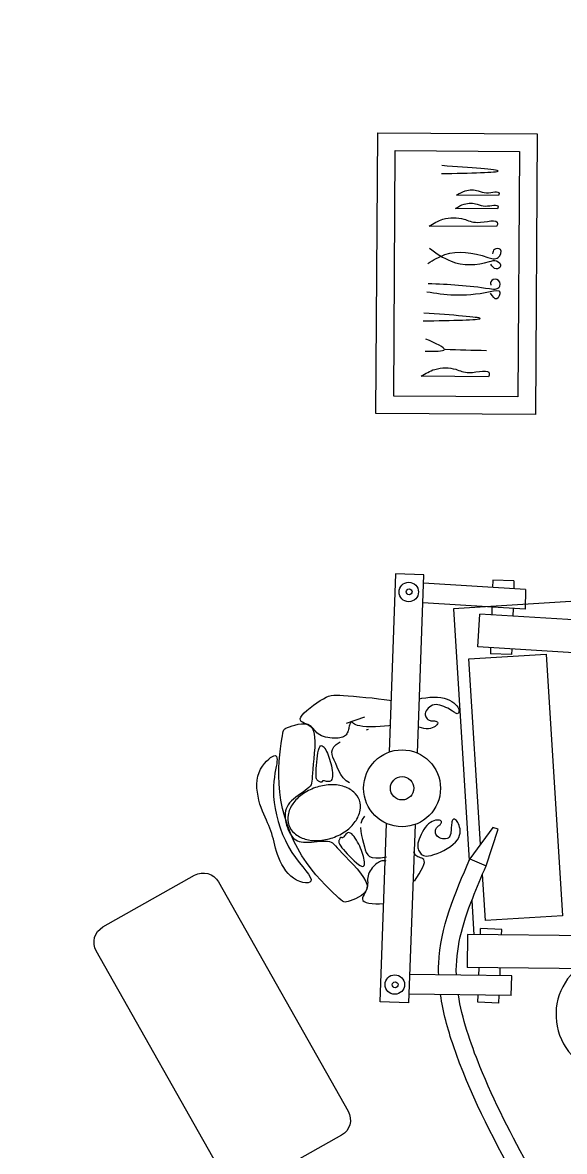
# Model space of a CAD drawing. Header units: inches. Extents: x 204954 to 440946, y -300749 to -143756.
# Drawn here: x 219812.6 to 219859.9, y -150739.3 to -150640.7 of the extents above; entities that cross this region are included whole.
import ezdxf

# ---------------------------------------------------------------- set-up
doc = ezdxf.new("R2010")
doc.units = ezdxf.units.IN
doc.header["$LTSCALE"] = 9
doc.header["$MEASUREMENT"] = 0
doc.linetypes.add('0', pattern=[0])
doc.layers.add('beam framing', color=91, linetype='Continuous')

msp = doc.modelspace()

# ---------------------------------------------------------------- linework, layer by layer
for p, q in [((219854.11503, -150655.7741), (219850.45769, -150655.74438)), ((219854.03036, -150656.93068), (219850.37302, -150656.90096)), ((219853.95068, -150658.49446), (219848.06853, -150658.44666)), ((219853.24072, -150671.60891), (219847.35856, -150671.56111)), ((219856.48342, -150690.17796), (219847.57713, -150689.63917)), ((219853.61777, -150689.37932), (219853.5977, -150690.00339)), ((219855.46425, -150689.43871), (219853.61777, -150689.37932)), ((219855.46425, -150689.43871), (219855.4425, -150690.11499)), ((219856.48342, -150690.17796), (219856.43201, -150691.89949)), ((219856.43201, -150691.89949), (219847.51586, -150691.3601)), ((219853.54234, -150691.72468), (219853.52091, -150692.39117)), ((219855.38714, -150691.83628), (219855.36571, -150692.50277)), ((219852.3139, -150695.1995), (219852.48757, -150692.32866)), ((219869.91332, -150693.38283), (219852.48757, -150692.32866)), ((219870.33238, -150696.28953), (219852.3139, -150695.1995)), ((219853.42842, -150695.26693), (219853.41093, -150695.81061)), ((219855.25741, -150695.87), (219853.41093, -150695.81061)), ((219855.27322, -150695.37853), (219855.25741, -150695.87)), ((219853.61293, -150710.95113), (219851.62109, -150713.70118)), ((219853.03485, -150714.31064), (219854.07803, -150711.11072)), ((219854.07803, -150711.11072), (219853.61293, -150710.95113)), ((219851.62109, -150713.70118), (219853.03485, -150714.31064)), ((219851.41935, -150720.32213), (219851.3884, -150723.19805)), ((219869.46973, -150720.51641), (219851.41935, -150720.32213)), ((219852.53584, -150720.33415), (219852.55707, -150719.79059)), ((219854.4031, -150719.86269), (219852.55707, -150719.79059)), ((219854.38391, -150720.35404), (219854.4031, -150719.86269)), ((219868.84499, -150723.38595), (219851.3884, -150723.19805)), ((219852.39754, -150723.87553), (219852.42356, -150723.2092)), ((219854.2456, -150723.89542), (219854.27163, -150723.22909)), ((219855.29232, -150723.90669), (219846.36038, -150723.81055)), ((219855.22115, -150725.62751), (219855.29232, -150723.90669)), ((219855.22115, -150725.62751), (219846.29911, -150725.53148)), ((219852.30596, -150726.22031), (219852.33033, -150725.59639)), ((219854.15199, -150726.2924), (219852.30596, -150726.22031)), ((219854.15199, -150726.2924), (219854.1784, -150725.61629))]:
    msp.add_line(p, q)
at = {"color": 1, "linetype": '0'}
for p, q in [((219838.55066, -150699.88351), (219838.82424, -150699.72218)), ((219838.82424, -150699.72218), (219839.06716, -150699.59762)), ((219839.06716, -150699.59762), (219839.28895, -150699.50788)), ((219839.28895, -150699.50788), (219839.50393, -150699.44881)), ((219839.50393, -150699.44881), (219839.7264, -150699.41625)), ((219839.7264, -150699.41625), (219839.97069, -150699.40603)), ((219839.97069, -150699.40603), (219840.25109, -150699.41399)), ((219840.25109, -150699.41399), (219840.58193, -150699.43597)), ((219840.58193, -150699.43597), (219840.97751, -150699.4678)), ((219840.97751, -150699.4678), (219841.44581, -150699.50601)), ((219841.44581, -150699.50601), (219841.96951, -150699.54985)), ((219841.96951, -150699.54985), (219842.52492, -150699.59927)), ((219842.52492, -150699.59927), (219843.08839, -150699.65419)), ((219843.08839, -150699.65419), (219843.63625, -150699.71456)), ((219843.63625, -150699.71456), (219844.14482, -150699.78032)), ((219847.2178, -150699.73065), (219847.4245, -150699.68534)), ((219847.4245, -150699.68534), (219847.77052, -150699.62783)), ((219847.77052, -150699.62783), (219848.11962, -150699.58921)), ((219848.11962, -150699.58921), (219848.46244, -150699.57276)), ((219848.46244, -150699.57276), (219848.78962, -150699.58173)), ((219848.78962, -150699.58173), (219849.09325, -150699.61819)), ((219849.09325, -150699.61819), (219849.37135, -150699.67937)), ((219849.37135, -150699.67937), (219849.6234, -150699.76128)), ((219849.6234, -150699.76128), (219849.8489, -150699.85995)), ((219837.15236, -150700.95453), (219837.38833, -150700.7356)), ((219837.38833, -150700.7356), (219837.66047, -150700.50988)), ((219837.66047, -150700.50988), (219837.95445, -150700.28652)), ((219837.95445, -150700.28652), (219838.25595, -150700.07468)), ((219838.25595, -150700.07468), (219838.55066, -150699.88351)), ((219844.14482, -150699.78032), (219844.59044, -150699.85141)), ((219844.59044, -150699.85141), (219844.72665, -150699.88037)), ((219847.87654, -150700.66453), (219847.80303, -150700.78351)), ((219847.96954, -150700.55124), (219847.87654, -150700.66453)), ((219848.08021, -150700.44842), (219847.96954, -150700.55124)), ((219848.20672, -150700.36087), (219848.08021, -150700.44842)), ((219848.34724, -150700.2934), (219848.20672, -150700.36087)), ((219848.49994, -150700.25079), (219848.34724, -150700.2934)), ((219848.66278, -150700.2364), (219848.49994, -150700.25079)), ((219848.83286, -150700.24777), (219848.66278, -150700.2364)), ((219849.00706, -150700.281), (219848.83286, -150700.24777)), ((219849.18227, -150700.33219), (219849.00706, -150700.281)), ((219849.35537, -150700.39741), (219849.18227, -150700.33219)), ((219849.52326, -150700.47278), (219849.35537, -150700.39741)), ((219849.68281, -150700.55439), (219849.52326, -150700.47278)), ((219849.83091, -150700.63833), (219849.68281, -150700.55439)), ((219849.96511, -150700.72088), (219849.83091, -150700.63833)), ((219849.8489, -150699.85995), (219850.04733, -150699.9714)), ((219850.08552, -150700.79908), (219849.96511, -150700.72088)), ((219850.04733, -150699.9714), (219850.21817, -150700.09163)), ((219850.21817, -150700.09163), (219850.36092, -150700.21668)), ((219850.36092, -150700.21668), (219850.47505, -150700.34256)), ((219850.47505, -150700.34256), (219850.56058, -150700.46553)), ((219850.56058, -150700.46553), (219850.61959, -150700.58277)), ((219850.61959, -150700.58277), (219850.65469, -150700.69172)), ((219850.65469, -150700.69172), (219850.66848, -150700.7898)), ((219836.80012, -150701.48152), (219836.84619, -150701.33537)), ((219836.82042, -150701.59951), (219836.80012, -150701.48152)), ((219836.89434, -150701.69547), (219836.82042, -150701.59951)), ((219836.84619, -150701.33537), (219836.96687, -150701.1575)), ((219837.00911, -150701.7755), (219836.89434, -150701.69547)), ((219836.96687, -150701.1575), (219837.15236, -150700.95453)), ((219840.84714, -150701.85725), (219842.44608, -150701.29931)), ((219847.72182, -150701.01929), (219847.71687, -150701.12724)), ((219847.71687, -150701.12724), (219847.73326, -150701.22607)), ((219847.75085, -150700.90336), (219847.72182, -150701.01929)), ((219847.73326, -150701.22607), (219847.76735, -150701.3154)), ((219847.80303, -150700.78351), (219847.75085, -150700.90336)), ((219847.76735, -150701.3154), (219847.8155, -150701.39484)), ((219847.8155, -150701.39484), (219847.87407, -150701.46398)), ((219847.87407, -150701.46398), (219847.93943, -150701.52243)), ((219847.93943, -150701.52243), (219848.00792, -150701.5698)), ((219848.00792, -150701.5698), (219848.07592, -150701.60571)), ((219848.07592, -150701.60571), (219848.1405, -150701.63018)), ((219848.1405, -150701.63018), (219848.20173, -150701.645)), ((219848.20173, -150701.645), (219848.26037, -150701.65242)), ((219848.26037, -150701.65242), (219848.31719, -150701.65463)), ((219848.31719, -150701.65463), (219848.37298, -150701.65389)), ((219848.37298, -150701.65389), (219848.42851, -150701.6524)), ((219848.42851, -150701.6524), (219848.48456, -150701.65239)), ((219848.48456, -150701.65239), (219848.5419, -150701.6561)), ((219848.5419, -150701.6561), (219848.60062, -150701.66542)), ((219848.60062, -150701.66542), (219848.65803, -150701.68102)), ((219848.65803, -150701.68102), (219848.71075, -150701.70326)), ((219848.71075, -150701.70326), (219848.75539, -150701.73247)), ((219848.75539, -150701.73247), (219848.78857, -150701.76901)), ((219850.19295, -150700.87018), (219850.08552, -150700.79908)), ((219850.28816, -150700.93138), (219850.19295, -150700.87018)), ((219850.37196, -150700.97994), (219850.28816, -150700.93138)), ((219850.44511, -150701.01306), (219850.37196, -150700.97994)), ((219850.50842, -150701.028), (219850.44511, -150701.01306)), ((219850.56266, -150701.02197), (219850.50842, -150701.028)), ((219850.60805, -150700.9931), (219850.56266, -150701.02197)), ((219850.64255, -150700.94306), (219850.60805, -150700.9931)), ((219850.66356, -150700.87444), (219850.64255, -150700.94306)), ((219850.66848, -150700.7898), (219850.66356, -150700.87444)), ((219835.2866, -150702.73598), (219835.33032, -150702.5693)), ((219835.33032, -150702.5693), (219835.38488, -150702.44876)), ((219835.38488, -150702.44876), (219835.45812, -150702.36163)), ((219835.45812, -150702.36163), (219835.55784, -150702.29522)), ((219835.55784, -150702.29522), (219835.69189, -150702.2368)), ((219835.69189, -150702.2368), (219835.86808, -150702.17365)), ((219835.86808, -150702.17365), (219836.09058, -150702.09767)), ((219836.09058, -150702.09767), (219836.34898, -150702.01915)), ((219836.34898, -150702.01915), (219836.62921, -150701.95298)), ((219836.62921, -150701.95298), (219836.91719, -150701.91406)), ((219836.91719, -150701.91406), (219837.19886, -150701.91727)), ((219837.152, -150701.84573), (219837.00911, -150701.7755)), ((219837.31023, -150701.91226), (219837.152, -150701.84573)), ((219837.19886, -150701.91727), (219837.46015, -150701.97752)), ((219837.47106, -150701.98122), (219837.31023, -150701.91226)), ((219837.46015, -150701.97752), (219837.68698, -150702.1097)), ((219837.62173, -150702.05872), (219837.47106, -150701.98122)), ((219837.75258, -150702.14923), (219837.62173, -150702.05872)), ((219837.68698, -150702.1097), (219837.86529, -150702.32869)), ((219837.86623, -150702.25073), (219837.75258, -150702.14923)), ((219837.86529, -150702.32869), (219837.985, -150702.64329)), ((219837.96843, -150702.35956), (219837.86623, -150702.25073)), ((219838.0649, -150702.47206), (219837.96843, -150702.35956)), ((219837.985, -150702.64329), (219838.05204, -150703.03784)), ((219838.16137, -150702.58455), (219838.0649, -150702.47206)), ((219838.26357, -150702.69338), (219838.16137, -150702.58455)), ((219838.37723, -150702.79488), (219838.26357, -150702.69338)), ((219840.91437, -150702.69692), (219840.86975, -150702.78279)), ((219840.95172, -150702.60526), (219840.91437, -150702.69692)), ((219840.98336, -150702.50977), (219840.95172, -150702.60526)), ((219841.01083, -150702.41241), (219840.98336, -150702.50977)), ((219841.03571, -150702.31512), (219841.01083, -150702.41241)), ((219841.05954, -150702.21986), (219841.03571, -150702.31512)), ((219841.08389, -150702.12858), (219841.05954, -150702.21986)), ((219841.11, -150702.0432), (219841.08389, -150702.12858)), ((219841.13792, -150701.96551), (219841.11, -150702.0432)), ((219841.16738, -150701.89727), (219841.13792, -150701.96551)), ((219841.19813, -150701.84023), (219841.16738, -150701.89727)), ((219841.22989, -150701.79614), (219841.19813, -150701.84023)), ((219841.26241, -150701.76677), (219841.22989, -150701.79614)), ((219841.29542, -150701.75386), (219841.26241, -150701.76677)), ((219841.32866, -150701.75918), (219841.29542, -150701.75386)), ((219841.36325, -150701.78344), (219841.32866, -150701.75918)), ((219841.40588, -150701.8232), (219841.36325, -150701.78344)), ((219841.46462, -150701.87398), (219841.40588, -150701.8232)), ((219841.54753, -150701.9313), (219841.46462, -150701.87398)), ((219841.66269, -150701.99068), (219841.54753, -150701.9313)), ((219841.81816, -150702.04764), (219841.66269, -150701.99068)), ((219842.02203, -150702.09769), (219841.81816, -150702.04764)), ((219842.28235, -150702.13637), (219842.02203, -150702.09769)), ((219842.60287, -150702.16015), (219842.28235, -150702.13637)), ((219842.57867, -150702.45008), (219842.78122, -150702.38083)), ((219842.96996, -150702.16933), (219842.60287, -150702.16015)), ((219843.36569, -150702.1652), (219842.96996, -150702.16933)), ((219843.77211, -150702.14902), (219843.36569, -150702.1652)), ((219844.17126, -150702.12206), (219843.77211, -150702.14902)), ((219844.54519, -150702.08559), (219844.17126, -150702.12206)), ((219844.64863, -150702.07161), (219844.54519, -150702.08559)), ((219847.16016, -150702.20106), (219847.13024, -150702.18993)), ((219847.38329, -150702.26783), (219847.16016, -150702.20106)), ((219847.60125, -150702.31477), (219847.38329, -150702.26783)), ((219847.80832, -150702.33806), (219847.60125, -150702.31477)), ((219847.99958, -150702.33525), (219847.80832, -150702.33806)), ((219848.17319, -150702.30947), (219847.99958, -150702.33525)), ((219848.3281, -150702.26526), (219848.17319, -150702.30947)), ((219848.46327, -150702.20714), (219848.3281, -150702.26526)), ((219848.57766, -150702.13963), (219848.46327, -150702.20714)), ((219848.6702, -150702.06727), (219848.57766, -150702.13963)), ((219848.73985, -150701.99456), (219848.6702, -150702.06727)), ((219848.78557, -150701.92606), (219848.73985, -150701.99456)), ((219848.80705, -150701.86545), (219848.78557, -150701.92606)), ((219848.78857, -150701.76901), (219848.80692, -150701.81322)), ((219848.80692, -150701.81322), (219848.80705, -150701.86545)), ((219835.08385, -150704.08914), (219835.14479, -150703.63634)), ((219835.14479, -150703.63634), (219835.2004, -150703.25861)), ((219835.2004, -150703.25861), (219835.2459, -150702.96152)), ((219835.2459, -150702.96152), (219835.2866, -150702.73598)), ((219838.05204, -150703.03784), (219838.07633, -150703.49058)), ((219838.07633, -150703.49058), (219838.06778, -150703.97973)), ((219838.50807, -150702.8854), (219838.37723, -150702.79488)), ((219838.66005, -150702.96202), (219838.50807, -150702.8854)), ((219838.82999, -150703.02488), (219838.66005, -150702.96202)), ((219839.01296, -150703.07488), (219838.82999, -150703.02488)), ((219839.20402, -150703.11291), (219839.01296, -150703.07488)), ((219839.39821, -150703.13986), (219839.20402, -150703.11291)), ((219839.5906, -150703.15662), (219839.39821, -150703.13986)), ((219839.77625, -150703.16408), (219839.5906, -150703.15662)), ((219839.73285, -150703.93233), (219839.95193, -150703.70848)), ((219839.95021, -150703.16315), (219839.77625, -150703.16408)), ((219840.10848, -150703.15451), (219839.95021, -150703.16315)), ((219839.95193, -150703.70848), (219840.2826, -150703.47314)), ((219840.25091, -150703.13809), (219840.10848, -150703.15451)), ((219840.37826, -150703.11362), (219840.25091, -150703.13809)), ((219840.49133, -150703.08082), (219840.37826, -150703.11362)), ((219840.59088, -150703.03943), (219840.49133, -150703.08082)), ((219840.67771, -150702.98916), (219840.59088, -150703.03943)), ((219840.75259, -150702.92976), (219840.67771, -150702.98916)), ((219840.8163, -150702.86093), (219840.75259, -150702.92976)), ((219840.86975, -150702.78279), (219840.8163, -150702.86093)), ((219834.50581, -150704.70032), (219834.60797, -150704.68606)), ((219834.60797, -150704.68606), (219834.6857, -150704.71222)), ((219834.97517, -150705.18315), (219835.02487, -150704.60781)), ((219835.02487, -150704.60781), (219835.08385, -150704.08914)), ((219838.03632, -150704.48353), (219837.99187, -150704.98022)), ((219838.06778, -150703.97973), (219838.03632, -150704.48353)), ((219838.31386, -150704.70189), (219838.35696, -150704.44349)), ((219838.35696, -150704.44349), (219838.40625, -150704.21788)), ((219838.40625, -150704.21788), (219838.4617, -150704.03754)), ((219838.4617, -150704.03754), (219838.52312, -150703.91196)), ((219838.52312, -150703.91196), (219838.58965, -150703.83869)), ((219838.58965, -150703.83869), (219838.66027, -150703.81225)), ((219838.66027, -150703.81225), (219838.73394, -150703.82717)), ((219838.73394, -150703.82717), (219838.80962, -150703.878)), ((219838.80962, -150703.878), (219838.88629, -150703.95927)), ((219838.88629, -150703.95927), (219838.96292, -150704.06551)), ((219838.96292, -150704.06551), (219839.03848, -150704.19126)), ((219839.03848, -150704.19126), (219839.11201, -150704.33173)), ((219839.11201, -150704.33173), (219839.18293, -150704.48475)), ((219839.18293, -150704.48475), (219839.2507, -150704.64886)), ((219839.2507, -150704.64886), (219839.31481, -150704.82256)), ((219839.56807, -150704.37033), (219839.61002, -150704.15088)), ((219839.59165, -150704.59686), (219839.56807, -150704.37033)), ((219839.6654, -150704.83668), (219839.59165, -150704.59686)), ((219839.61002, -150704.15088), (219839.73285, -150703.93233)), ((219833.35277, -150705.88436), (219833.51268, -150705.6169)), ((219833.51268, -150705.6169), (219833.68839, -150705.37711)), ((219833.68839, -150705.37711), (219833.87133, -150705.16809)), ((219833.87133, -150705.16809), (219834.05294, -150704.99289)), ((219834.05294, -150704.99289), (219834.22466, -150704.8546)), ((219834.22466, -150704.8546), (219834.37792, -150704.7563)), ((219834.37792, -150704.7563), (219834.50581, -150704.70032)), ((219834.71195, -150705.6437), (219834.6605, -150705.91749)), ((219834.6857, -150704.71222), (219834.74029, -150704.77745)), ((219834.75293, -150705.40267), (219834.71195, -150705.6437)), ((219834.74029, -150704.77745), (219834.77301, -150704.88044)), ((219834.77805, -150705.19438), (219834.75293, -150705.40267)), ((219834.77301, -150704.88044), (219834.78517, -150705.01986)), ((219834.78517, -150705.01986), (219834.77805, -150705.19438)), ((219834.94202, -150705.80596), (219834.97517, -150705.18315)), ((219837.94435, -150705.44803), (219837.90367, -150705.86519)), ((219837.99187, -150704.98022), (219837.94435, -150705.44803)), ((219838.20375, -150705.8136), (219838.22189, -150705.54893)), ((219838.22189, -150705.54893), (219838.2463, -150705.2671)), ((219838.2463, -150705.2671), (219838.27697, -150704.98059)), ((219838.27697, -150704.98059), (219838.31386, -150704.70189)), ((219839.31481, -150704.82256), (219839.37475, -150705.00438)), ((219839.37475, -150705.00438), (219839.43, -150705.19282)), ((219839.43, -150705.19282), (219839.48004, -150705.38641)), ((219839.48004, -150705.38641), (219839.52434, -150705.58367)), ((219839.52434, -150705.58367), (219839.56223, -150705.78261)), ((219839.77397, -150705.09595), (219839.6654, -150704.83668)), ((219839.902, -150705.38089), (219839.77397, -150705.09595)), ((219840.03823, -150705.69347), (219839.902, -150705.38089)), ((219833.05119, -150706.82177), (219833.11454, -150706.49004)), ((219833.11454, -150706.49004), (219833.2172, -150706.17644)), ((219833.2172, -150706.17644), (219833.35277, -150705.88436)), ((219834.55118, -150706.56466), (219834.5058, -150706.93867)), ((219834.60483, -150706.22437), (219834.55118, -150706.56466)), ((219834.6605, -150705.91749), (219834.60483, -150706.22437)), ((219834.93275, -150706.46704), (219834.94202, -150705.80596)), ((219834.95463, -150707.15718), (219834.93275, -150706.46704)), ((219837.85993, -150706.5028), (219837.84561, -150706.73784)), ((219837.87693, -150706.21523), (219837.85993, -150706.5028)), ((219837.90367, -150705.86519), (219837.87693, -150706.21523)), ((219838.18636, -150706.2444), (219838.1919, -150706.04861)), ((219838.18713, -150706.40305), (219838.18636, -150706.2444)), ((219838.19419, -150706.52954), (219838.18713, -150706.40305)), ((219838.1919, -150706.04861), (219838.20375, -150705.8136)), ((219838.20754, -150706.62888), (219838.19419, -150706.52954)), ((219838.22718, -150706.70606), (219838.20754, -150706.62888)), ((219839.56223, -150705.78261), (219839.59232, -150705.97927)), ((219839.60364, -150706.65424), (219839.57145, -150706.7728)), ((219839.59232, -150705.97927), (219839.61306, -150706.16922)), ((219839.62028, -150706.51115), (219839.60364, -150706.65424)), ((219839.61306, -150706.16922), (219839.6229, -150706.348)), ((219839.6229, -150706.348), (219839.62028, -150706.51115)), ((219840.18769, -150706.01891), (219840.03823, -150705.69347)), ((219840.35954, -150706.3382), (219840.18769, -150706.01891)), ((219840.5629, -150706.63235), (219840.35954, -150706.3382)), ((219840.80691, -150706.88236), (219840.5629, -150706.63235)), ((219833.02491, -150707.16684), (219833.05119, -150706.82177)), ((219833.03127, -150707.52013), (219833.02491, -150707.16684)), ((219833.06586, -150707.87653), (219833.03127, -150707.52013)), ((219834.47493, -150707.34673), (219834.4648, -150707.78914)), ((219834.5058, -150706.93867), (219834.47493, -150707.34673)), ((219835.01497, -150707.86718), (219834.95463, -150707.15718)), ((219837.42461, -150707.60027), (219837.25025, -150707.73391)), ((219837.56801, -150707.47327), (219837.42461, -150707.60027)), ((219837.67446, -150707.35168), (219837.56801, -150707.47327)), ((219837.74841, -150707.22728), (219837.67446, -150707.35168)), ((219837.79689, -150707.09014), (219837.74841, -150707.22728)), ((219837.82695, -150706.93031), (219837.79689, -150707.09014)), ((219837.84561, -150706.73784), (219837.82695, -150706.93031)), ((219838.25308, -150706.76608), (219838.22718, -150706.70606)), ((219838.28525, -150706.81393), (219838.25308, -150706.76608)), ((219838.32367, -150706.8546), (219838.28525, -150706.81393)), ((219838.368, -150706.89211), (219838.32367, -150706.8546)), ((219838.41649, -150706.92649), (219838.368, -150706.89211)), ((219838.46706, -150706.95682), (219838.41649, -150706.92649)), ((219838.51765, -150706.98216), (219838.46706, -150706.95682)), ((219838.56617, -150707.00156), (219838.51765, -150706.98216)), ((219838.61053, -150707.01409), (219838.56617, -150707.00156)), ((219838.64867, -150707.01881), (219838.61053, -150707.01409)), ((219838.6785, -150707.01478), (219838.64867, -150707.01881)), ((219838.6989, -150707.0017), (219838.6785, -150707.01478)), ((219838.71254, -150706.98182), (219838.6989, -150707.0017)), ((219838.72307, -150706.95804), (219838.71254, -150706.98182)), ((219838.73413, -150706.93324), (219838.72307, -150706.95804)), ((219838.74934, -150706.91032), (219838.73413, -150706.93324)), ((219838.77234, -150706.89217), (219838.74934, -150706.91032)), ((219838.80678, -150706.88168), (219838.77234, -150706.89217)), ((219838.85628, -150706.88174), (219838.80678, -150706.88168)), ((219838.92311, -150706.89379), (219838.85628, -150706.88174)), ((219839.00396, -150706.91341), (219838.92311, -150706.89379)), ((219839.09417, -150706.93477), (219839.00396, -150706.91341)), ((219839.18907, -150706.95199), (219839.09417, -150706.93477)), ((219839.28399, -150706.95922), (219839.18907, -150706.95199)), ((219839.37426, -150706.9506), (219839.28399, -150706.95922)), ((219839.4552, -150706.92028), (219839.37426, -150706.9506)), ((219839.52214, -150706.86239), (219839.4552, -150706.92028)), ((219839.57145, -150706.7728), (219839.52214, -150706.86239)), ((219841.1007, -150707.06924), (219840.80691, -150706.88236)), ((219833.12428, -150708.23093), (219833.06586, -150707.87653)), ((219833.20211, -150708.5782), (219833.12428, -150708.23093)), ((219833.29493, -150708.91324), (219833.20211, -150708.5782)), ((219834.4648, -150707.78914), (219834.48167, -150708.26623)), ((219834.48167, -150708.26623), (219834.53068, -150708.7769)), ((219835.11951, -150708.58838), (219835.01497, -150707.86718)), ((219835.26773, -150709.3143), (219835.11951, -150708.58838)), ((219836.21446, -150708.4843), (219836.03459, -150708.64732)), ((219836.41488, -150708.32493), (219836.21446, -150708.4843)), ((219836.62724, -150708.1697), (219836.41488, -150708.32493)), ((219836.84299, -150708.01913), (219836.62724, -150708.1697)), ((219837.05352, -150707.87369), (219836.84299, -150708.01913)), ((219837.25025, -150707.73391), (219837.05352, -150707.87369)), ((219833.39834, -150709.23092), (219833.29493, -150708.91324)), ((219833.50826, -150709.52754), (219833.39834, -150709.23092)), ((219833.62204, -150709.80509), (219833.50826, -150709.52754)), ((219834.53068, -150708.7769), (219834.61268, -150709.31432)), ((219834.61268, -150709.31432), (219834.72741, -150709.87028)), ((219835.45757, -150710.03902), (219835.26773, -150709.3143)), ((219835.53242, -150709.52143), (219835.50218, -150709.71169)), ((219835.58397, -150709.33704), (219835.53242, -150709.52143)), ((219835.65841, -150709.15798), (219835.58397, -150709.33704)), ((219835.75728, -150708.9837), (219835.65841, -150709.15798)), ((219835.88216, -150708.81366), (219835.75728, -150708.9837)), ((219836.03459, -150708.64732), (219835.88216, -150708.81366)), ((219833.73735, -150710.06695), (219833.62204, -150709.80509)), ((219833.85188, -150710.31651), (219833.73735, -150710.06695)), ((219833.9633, -150710.55718), (219833.85188, -150710.31651)), ((219834.06929, -150710.79234), (219833.9633, -150710.55718)), ((219834.72741, -150709.87028), (219834.87464, -150710.43653)), ((219834.87464, -150710.43653), (219835.05412, -150711.00483)), ((219835.68696, -150710.75659), (219835.45757, -150710.03902)), ((219835.50218, -150709.71169), (219835.4917, -150709.90838)), ((219835.4917, -150709.90838), (219835.49941, -150710.11202)), ((219835.49941, -150710.11202), (219835.5238, -150710.32247)), ((219835.5238, -150710.32247), (219835.56353, -150710.53671)), ((219835.56353, -150710.53671), (219835.6173, -150710.75105)), ((219842.21944, -150710.27533), (219842.10569, -150710.60442)), ((219842.43041, -150709.97389), (219842.21944, -150710.27533)), ((219848.16743, -150710.52653), (219848.01594, -150710.64331)), ((219848.31938, -150710.4387), (219848.16743, -150710.52653)), ((219848.46817, -150710.37694), (219848.31938, -150710.4387)), ((219848.61016, -150710.33834), (219848.46817, -150710.37694)), ((219848.74171, -150710.32004), (219848.61016, -150710.33834)), ((219848.85918, -150710.31912), (219848.74171, -150710.32004)), ((219848.95894, -150710.3327), (219848.85918, -150710.31912)), ((219849.03736, -150710.3579), (219848.95894, -150710.3327)), ((219849.09188, -150710.39198), (219849.03736, -150710.3579)), ((219849.08995, -150710.62908), (219849.11739, -150710.57888)), ((219849.12427, -150710.43295), (219849.09188, -150710.39198)), ((219849.11739, -150710.57888), (219849.13416, -150710.52823)), ((219849.13741, -150710.47898), (219849.12427, -150710.43295)), ((219849.13416, -150710.52823), (219849.13741, -150710.47898)), ((219850.02917, -150710.5766), (219850.01298, -150710.69083)), ((219850.04976, -150710.47498), (219850.02917, -150710.5766)), ((219850.07553, -150710.3882), (219850.04976, -150710.47498)), ((219850.10725, -150710.31848), (219850.07553, -150710.3882)), ((219850.1457, -150710.26804), (219850.10725, -150710.31848)), ((219850.19166, -150710.2391), (219850.1457, -150710.26804)), ((219850.24542, -150710.23338), (219850.19166, -150710.2391)), ((219850.30538, -150710.25045), (219850.24542, -150710.23338)), ((219850.36947, -150710.28938), (219850.30538, -150710.25045)), ((219850.4356, -150710.34922), (219850.36947, -150710.28938)), ((219850.5017, -150710.42905), (219850.4356, -150710.34922)), ((219850.56568, -150710.52792), (219850.5017, -150710.42905)), ((219850.62547, -150710.64489), (219850.56568, -150710.52792)), ((219834.16754, -150711.02538), (219834.06929, -150710.79234)), ((219834.25573, -150711.2597), (219834.16754, -150711.02538)), ((219834.33253, -150711.49819), (219834.25573, -150711.2597)), ((219834.40057, -150711.7417), (219834.33253, -150711.49819)), ((219835.05412, -150711.00483), (219835.2656, -150711.56697)), ((219835.2656, -150711.56697), (219835.50883, -150712.11469)), ((219835.6173, -150710.75105), (219835.68382, -150710.96177)), ((219835.68382, -150710.96177), (219835.7618, -150711.16516)), ((219835.95382, -150711.46108), (219835.68696, -150710.75659)), ((219835.7618, -150711.16516), (219835.84994, -150711.35752)), ((219835.84994, -150711.35752), (219835.94695, -150711.53514)), ((219835.94695, -150711.53514), (219836.05153, -150711.6943)), ((219836.25608, -150712.14656), (219835.95382, -150711.46108)), ((219840.79575, -150711.55642), (219840.73216, -150711.62894)), ((219840.86556, -150711.4917), (219840.79575, -150711.55642)), ((219840.94159, -150711.44229), (219840.86556, -150711.4917)), ((219841.02383, -150711.41568), (219840.94159, -150711.44229)), ((219841.11225, -150711.41935), (219841.02383, -150711.41568)), ((219841.20659, -150711.45882), (219841.11225, -150711.41935)), ((219841.30556, -150711.53161), (219841.20659, -150711.45882)), ((219841.4076, -150711.63329), (219841.30556, -150711.53161)), ((219842.07019, -150710.95197), (219842.09398, -150711.30878)), ((219842.09398, -150711.30878), (219842.15808, -150711.66566)), ((219847.36066, -150711.56599), (219847.26494, -150711.77398)), ((219847.47096, -150711.35709), (219847.36066, -150711.56599)), ((219847.59372, -150711.15381), (219847.47096, -150711.35709)), ((219847.72687, -150710.96272), (219847.59372, -150711.15381)), ((219847.8683, -150710.79037), (219847.72687, -150710.96272)), ((219848.01594, -150710.64331), (219847.8683, -150710.79037)), ((219848.60837, -150711.37731), (219848.61121, -150711.28674)), ((219848.62008, -150711.46945), (219848.60837, -150711.37731)), ((219848.61121, -150711.28674), (219848.62601, -150711.20031)), ((219848.64897, -150711.5606), (219848.62008, -150711.46945)), ((219848.62601, -150711.20031), (219848.65016, -150711.12061)), ((219848.69763, -150711.64818), (219848.64897, -150711.5606)), ((219848.65016, -150711.12061), (219848.68106, -150711.0502)), ((219848.68106, -150711.0502), (219848.7164, -150710.99086)), ((219848.7164, -150710.99086), (219848.75511, -150710.94116)), ((219848.75511, -150710.94116), (219848.79641, -150710.89888)), ((219848.79641, -150710.89888), (219848.83952, -150710.86179)), ((219848.83952, -150710.86179), (219848.88366, -150710.82767)), ((219848.88366, -150710.82767), (219848.92806, -150710.79428)), ((219848.92806, -150710.79428), (219848.97195, -150710.75942)), ((219848.97195, -150710.75942), (219849.01454, -150710.72085)), ((219849.01454, -150710.72085), (219849.05471, -150710.67701)), ((219849.05471, -150710.67701), (219849.08995, -150710.62908)), ((219849.9398, -150711.49844), (219849.9089, -150711.62155)), ((219849.96032, -150711.36565), (219849.9398, -150711.49844)), ((219849.97356, -150711.22708), (219849.96032, -150711.36565)), ((219849.98264, -150711.08663), (219849.97356, -150711.22708)), ((219849.99069, -150710.94821), (219849.98264, -150711.08663)), ((219850.00041, -150710.81544), (219849.99069, -150710.94821)), ((219850.01298, -150710.69083), (219850.00041, -150710.81544)), ((219850.67899, -150710.77903), (219850.62547, -150710.64489)), ((219850.72364, -150710.92915), (219850.67899, -150710.77903)), ((219850.71478, -150711.64499), (219850.75551, -150711.45343)), ((219850.75474, -150711.09316), (219850.72364, -150710.92915)), ((219850.7671, -150711.2687), (219850.75474, -150711.09316)), ((219850.75551, -150711.45343), (219850.7671, -150711.2687)), ((219834.46348, -150711.9906), (219834.40057, -150711.7417)), ((219834.52489, -150712.24523), (219834.46348, -150711.9906)), ((219834.58842, -150712.50595), (219834.52489, -150712.24523)), ((219834.65771, -150712.77311), (219834.58842, -150712.50595)), ((219835.50883, -150712.11469), (219835.78357, -150712.63977)), ((219836.05153, -150711.6943), (219836.16296, -150711.83208)), ((219836.16296, -150711.83208), (219836.28274, -150711.94864)), ((219836.59168, -150712.8071), (219836.25608, -150712.14656)), ((219836.28274, -150711.94864), (219836.41297, -150712.04492)), ((219836.41297, -150712.04492), (219836.55571, -150712.12185)), ((219836.55571, -150712.12185), (219836.71305, -150712.18038)), ((219836.71305, -150712.18038), (219836.88706, -150712.22144)), ((219836.88706, -150712.22144), (219837.07983, -150712.24597)), ((219837.07983, -150712.24597), (219837.29343, -150712.25491)), ((219837.29343, -150712.25491), (219837.52839, -150712.24975)), ((219837.52839, -150712.24975), (219837.77896, -150712.23414)), ((219837.77896, -150712.23414), (219838.03787, -150712.2123)), ((219838.03787, -150712.2123), (219838.29783, -150712.18843)), ((219838.29783, -150712.18843), (219838.55154, -150712.16674)), ((219838.55154, -150712.16674), (219838.79171, -150712.15143)), ((219838.79171, -150712.15143), (219839.01106, -150712.14672)), ((219839.01106, -150712.14672), (219839.20229, -150712.15682)), ((219839.20229, -150712.15682), (219839.36128, -150712.18578)), ((219839.36128, -150712.18578), (219839.49657, -150712.23717)), ((219839.49657, -150712.23717), (219839.61985, -150712.31438)), ((219839.61985, -150712.31438), (219839.74282, -150712.42081)), ((219839.74282, -150712.42081), (219839.87718, -150712.55988)), ((219839.87718, -150712.55988), (219840.03462, -150712.73499)), ((219840.1788, -150712.17106), (219840.17403, -150712.2268)), ((219840.17403, -150712.2268), (219840.17861, -150712.28428)), ((219840.17861, -150712.28428), (219840.19567, -150712.34738)), ((219840.19017, -150712.11412), (219840.1788, -150712.17106)), ((219840.20674, -150712.05703), (219840.19017, -150712.11412)), ((219840.19567, -150712.34738), (219840.22831, -150712.42002)), ((219840.22747, -150712.00182), (219840.20674, -150712.05703)), ((219840.25132, -150711.95051), (219840.22747, -150712.00182)), ((219840.22831, -150712.42002), (219840.27966, -150712.5061)), ((219840.27723, -150711.90514), (219840.25132, -150711.95051)), ((219840.30417, -150711.86773), (219840.27723, -150711.90514)), ((219840.27966, -150712.5061), (219840.35283, -150712.60953)), ((219840.33109, -150711.84031), (219840.30417, -150711.86773)), ((219840.35695, -150711.8249), (219840.33109, -150711.84031)), ((219840.38106, -150711.82245), (219840.35695, -150711.8249)), ((219840.40411, -150711.82953), (219840.38106, -150711.82245)), ((219840.42715, -150711.84159), (219840.40411, -150711.82953)), ((219840.45123, -150711.85413), (219840.42715, -150711.84159)), ((219840.4774, -150711.86261), (219840.45123, -150711.85413)), ((219840.5067, -150711.86251), (219840.4774, -150711.86261)), ((219840.54019, -150711.8493), (219840.5067, -150711.86251)), ((219840.57891, -150711.81845), (219840.54019, -150711.8493)), ((219840.62373, -150711.76745), (219840.57891, -150711.81845)), ((219840.67482, -150711.70178), (219840.62373, -150711.76745)), ((219840.73216, -150711.62894), (219840.67482, -150711.70178)), ((219841.51116, -150711.75939), (219841.4076, -150711.63329)), ((219841.61468, -150711.90548), (219841.51116, -150711.75939)), ((219841.71662, -150712.06709), (219841.61468, -150711.90548)), ((219841.81541, -150712.23979), (219841.71662, -150712.06709)), ((219841.90951, -150712.41911), (219841.81541, -150712.23979)), ((219841.99754, -150712.60111), (219841.90951, -150712.41911)), ((219842.15808, -150711.66566), (219842.24352, -150712.01344)), ((219842.24352, -150712.01344), (219842.33134, -150712.34291)), ((219842.33134, -150712.34291), (219842.40837, -150712.64565)), ((219847.06433, -150712.47741), (219847.06041, -150712.61051)), ((219847.08544, -150712.32833), (219847.06433, -150712.47741)), ((219847.12556, -150712.16096), (219847.08544, -150712.32833)), ((219847.18588, -150711.97448), (219847.12556, -150712.16096)), ((219847.26494, -150711.77398), (219847.18588, -150711.97448)), ((219848.76866, -150711.72961), (219848.69763, -150711.64818)), ((219848.86325, -150711.80241), (219848.76866, -150711.72961)), ((219848.97685, -150711.86441), (219848.86325, -150711.80241)), ((219849.10347, -150711.91355), (219848.97685, -150711.86441)), ((219849.23714, -150711.94775), (219849.10347, -150711.91355)), ((219849.37188, -150711.96494), (219849.23714, -150711.94775)), ((219849.50171, -150711.96304), (219849.37188, -150711.96494)), ((219849.62065, -150711.93998), (219849.50171, -150711.96304)), ((219849.72273, -150711.89368), (219849.62065, -150711.93998)), ((219849.80347, -150711.82307), (219849.72273, -150711.89368)), ((219849.86449, -150711.73106), (219849.80347, -150711.82307)), ((219849.9089, -150711.62155), (219849.86449, -150711.73106)), ((219849.91359, -150712.62136), (219850.15918, -150712.4325)), ((219850.15918, -150712.4325), (219850.36576, -150712.23728)), ((219850.36576, -150712.23728), (219850.5251, -150712.03927)), ((219850.5251, -150712.03927), (219850.63971, -150711.84106)), ((219850.63971, -150711.84106), (219850.71478, -150711.64499)), ((219834.73637, -150713.04707), (219834.65771, -150712.77311)), ((219834.82804, -150713.32818), (219834.73637, -150713.04707)), ((219834.93587, -150713.61587), (219834.82804, -150713.32818)), ((219835.78357, -150712.63977), (219836.08698, -150713.13488)), ((219836.08698, -150713.13488), (219836.40578, -150713.59633)), ((219836.95854, -150713.43676), (219836.59168, -150712.8071)), ((219837.35303, -150714.03016), (219836.95854, -150713.43676)), ((219840.03462, -150712.73499), (219840.22685, -150712.94954)), ((219840.22685, -150712.94954), (219840.46556, -150713.20695)), ((219840.35283, -150712.60953), (219840.45092, -150712.73422)), ((219840.45092, -150712.73422), (219840.57707, -150712.88406)), ((219840.46556, -150713.20695), (219840.75695, -150713.50823)), ((219840.57707, -150712.88406), (219840.73256, -150713.06068)), ((219840.73256, -150713.06068), (219840.91142, -150713.2566)), ((219840.75695, -150713.50823), (219841.08522, -150713.84491)), ((219840.91142, -150713.2566), (219841.10587, -150713.46207)), ((219841.10587, -150713.46207), (219841.30812, -150713.6673)), ((219842.07881, -150712.7838), (219841.99754, -150712.60111)), ((219842.15279, -150712.96571), (219842.07881, -150712.7838)), ((219842.21898, -150713.14535), (219842.15279, -150712.96571)), ((219842.27685, -150713.32123), (219842.21898, -150713.14535)), ((219842.32588, -150713.49187), (219842.27685, -150713.32123)), ((219842.36557, -150713.6558), (219842.32588, -150713.49187)), ((219842.40837, -150712.64565), (219842.48467, -150712.91619)), ((219842.48467, -150712.91619), (219842.57613, -150713.14982)), ((219842.57613, -150713.14982), (219842.6986, -150713.34185)), ((219842.6986, -150713.34185), (219842.86797, -150713.48756)), ((219842.86797, -150713.48756), (219843.10011, -150713.58225)), ((219843.81619, -150713.59973), (219844.32484, -150713.51556)), ((219846.76104, -150713.17188), (219846.73316, -150713.07775)), ((219846.79908, -150713.25997), (219846.76104, -150713.17188)), ((219846.84857, -150713.34074), (219846.79908, -150713.25997)), ((219846.91082, -150713.4129), (219846.84857, -150713.34074)), ((219846.98714, -150713.47515), (219846.91082, -150713.4129)), ((219847.07882, -150713.52622), (219846.98714, -150713.47515)), ((219847.06041, -150712.61051), (219847.07187, -150712.72993)), ((219847.07187, -150712.72993), (219847.09687, -150712.83796)), ((219847.18538, -150713.56641), (219847.07882, -150713.52622)), ((219847.09687, -150712.83796), (219847.13359, -150712.93691)), ((219847.13359, -150712.93691), (219847.1802, -150713.02909)), ((219847.1802, -150713.02909), (219847.23488, -150713.11678)), ((219847.29924, -150713.6024), (219847.18538, -150713.56641)), ((219847.23488, -150713.11678), (219847.29677, -150713.20126)), ((219847.29677, -150713.20126), (219847.36881, -150713.27971)), ((219847.36881, -150713.27971), (219847.45491, -150713.34826)), ((219847.45491, -150713.34826), (219847.55898, -150713.40305)), ((219847.55898, -150713.40305), (219847.68492, -150713.44022)), ((219847.68492, -150713.44022), (219847.83666, -150713.45591)), ((219847.83666, -150713.45591), (219848.01809, -150713.44627)), ((219848.01809, -150713.44627), (219848.23311, -150713.40743)), ((219848.23311, -150713.40743), (219848.48318, -150713.33681)), ((219848.48318, -150713.33681), (219848.75982, -150713.23695)), ((219848.75982, -150713.23695), (219849.05212, -150713.11166)), ((219849.05212, -150713.11166), (219849.34913, -150712.96476)), ((219849.34913, -150712.96476), (219849.63993, -150712.80005)), ((219849.63993, -150712.80005), (219849.91359, -150712.62136)), ((219835.06112, -150713.9058), (219834.93587, -150713.61587)), ((219835.20459, -150714.1927), (219835.06112, -150713.9058)), ((219835.36705, -150714.4713), (219835.20459, -150714.1927)), ((219835.5493, -150714.73635), (219835.36705, -150714.4713)), ((219836.40578, -150713.59633), (219836.72413, -150714.02134)), ((219836.72413, -150714.02134), (219837.02617, -150714.4071)), ((219837.02617, -150714.4071), (219837.29602, -150714.75085)), ((219837.76527, -150714.58408), (219837.35303, -150714.03016)), ((219841.08522, -150713.84491), (219841.42905, -150714.2061)), ((219841.30812, -150713.6673), (219841.51039, -150713.86254)), ((219841.42905, -150714.2061), (219841.76713, -150714.58095)), ((219841.51039, -150713.86254), (219841.70489, -150714.03803)), ((219841.70489, -150714.03803), (219841.88384, -150714.18401)), ((219841.88384, -150714.18401), (219842.03945, -150714.2907)), ((219842.03945, -150714.2907), (219842.16566, -150714.3508)), ((219842.16566, -150714.3508), (219842.26334, -150714.36678)), ((219842.26334, -150714.36678), (219842.33508, -150714.34355)), ((219842.33508, -150714.34355), (219842.38347, -150714.28603)), ((219842.39538, -150713.81152), (219842.36557, -150713.6558)), ((219842.38347, -150714.28603), (219842.4111, -150714.19915)), ((219842.41446, -150713.95697), (219842.39538, -150713.81152)), ((219842.4111, -150714.19915), (219842.42057, -150714.08783)), ((219842.42057, -150714.08783), (219842.41446, -150713.95697)), ((219843.09405, -150714.4936), (219842.996, -150714.62253)), ((219843.1986, -150714.37323), (219843.09405, -150714.4936)), ((219843.10011, -150713.58225), (219843.41089, -150713.62121)), ((219843.30677, -150714.26324), (219843.1986, -150714.37323)), ((219843.4157, -150714.16546), (219843.30677, -150714.26324)), ((219843.41089, -150713.62121), (219843.81619, -150713.59973)), ((219843.523, -150714.08143), (219843.4157, -150714.16546)), ((219843.62819, -150714.01144), (219843.523, -150714.08143)), ((219843.73128, -150713.9555), (219843.62819, -150714.01144)), ((219843.83227, -150713.9136), (219843.73128, -150713.9555)), ((219843.93115, -150713.88576), (219843.83227, -150713.9136)), ((219844.02793, -150713.87196), (219843.93115, -150713.88576)), ((219844.1226, -150713.8722), (219844.02793, -150713.87196)), ((219844.21516, -150713.88649), (219844.1226, -150713.8722)), ((219844.30563, -150713.91442), (219844.21516, -150713.88649)), ((219847.41101, -150713.64244), (219847.29924, -150713.6024)), ((219847.37398, -150714.7034), (219847.51599, -150714.42727)), ((219847.51131, -150713.6948), (219847.41101, -150713.64244)), ((219847.59077, -150713.76774), (219847.51131, -150713.6948)), ((219847.51599, -150714.42727), (219847.61033, -150714.19273)), ((219847.64001, -150713.86954), (219847.59077, -150713.76774)), ((219847.61033, -150714.19273), (219847.64966, -150714.00844)), ((219847.64966, -150714.00844), (219847.64001, -150713.86954)), ((219835.75214, -150714.98257), (219835.5493, -150714.73635)), ((219835.97634, -150715.20468), (219835.75214, -150714.98257)), ((219836.2227, -150715.39744), (219835.97634, -150715.20468)), ((219836.4894, -150715.55606), (219836.2227, -150715.39744)), ((219837.29602, -150714.75085), (219837.51784, -150715.04979)), ((219837.51784, -150715.04979), (219837.67575, -150715.30114)), ((219837.67575, -150715.30114), (219837.75391, -150715.50212)), ((219837.75391, -150715.50212), (219837.74156, -150715.65078)), ((219838.18383, -150715.09586), (219837.76527, -150714.58408)), ((219838.59726, -150715.56284), (219838.18383, -150715.09586)), ((219841.76713, -150714.58095), (219842.07816, -150714.95859)), ((219842.07816, -150714.95859), (219842.34082, -150715.32814)), ((219842.34082, -150715.32814), (219842.53381, -150715.67873)), ((219842.69248, -150715.47613), (219842.69201, -150715.62078)), ((219842.70179, -150715.33172), (219842.69248, -150715.47613)), ((219842.72592, -150715.18712), (219842.70179, -150715.33172)), ((219842.76939, -150715.0423), (219842.72592, -150715.18712)), ((219842.8308, -150714.89871), (219842.76939, -150715.0423)), ((219842.90729, -150714.75817), (219842.8308, -150714.89871)), ((219842.996, -150714.62253), (219842.90729, -150714.75817)), ((219846.7688, -150715.66088), (219846.9897, -150715.33226)), ((219846.9897, -150715.33226), (219847.19499, -150715.00908)), ((219847.19499, -150715.00908), (219847.37398, -150714.7034)), ((219836.76424, -150715.67772), (219836.4894, -150715.55606)), ((219837.03237, -150715.76013), (219836.76424, -150715.67772)), ((219837.27899, -150715.80095), (219837.03237, -150715.76013)), ((219837.48928, -150715.79788), (219837.27899, -150715.80095)), ((219837.64841, -150715.74859), (219837.48928, -150715.79788)), ((219837.74156, -150715.65078), (219837.64841, -150715.74859)), ((219838.99412, -150715.98235), (219838.59726, -150715.56284)), ((219839.36298, -150716.35173), (219838.99412, -150715.98235)), ((219839.6924, -150716.66831), (219839.36298, -150716.35173)), ((219842.53711, -150716.5265), (219842.37003, -150716.73623)), ((219842.54304, -150716.51697), (219842.45911, -150716.67133)), ((219842.53381, -150715.67873), (219842.63582, -150715.99951)), ((219842.63247, -150716.2819), (219842.53711, -150716.5265)), ((219842.61292, -150716.36251), (219842.54304, -150716.51697)), ((219842.65892, -150716.21029), (219842.61292, -150716.36251)), ((219842.63582, -150715.99951), (219842.63247, -150716.2819)), ((219842.68384, -150716.06043), (219842.65892, -150716.21029)), ((219842.69367, -150715.91251), (219842.68384, -150716.06043)), ((219842.69201, -150715.62078), (219842.6944, -150715.7661)), ((219842.6944, -150715.7661), (219842.69367, -150715.91251)), ((219839.97093, -150716.92943), (219839.6924, -150716.66831)), ((219840.19138, -150717.13372), (219839.97093, -150716.92943)), ((219840.36355, -150717.28497), (219840.19138, -150717.13372)), ((219840.50147, -150717.38827), (219840.36355, -150717.28497)), ((219840.61918, -150717.4487), (219840.50147, -150717.38827)), ((219840.73071, -150717.47135), (219840.61918, -150717.4487)), ((219840.85011, -150717.4613), (219840.73071, -150717.47135)), ((219840.99139, -150717.42365), (219840.85011, -150717.4613)), ((219841.16862, -150717.36347), (219840.99139, -150717.42365)), ((219841.39009, -150717.28452), (219841.16862, -150717.36347)), ((219841.64125, -150717.18523), (219841.39009, -150717.28452)), ((219841.90181, -150717.06269), (219841.64125, -150717.18523)), ((219842.1515, -150716.91399), (219841.90181, -150717.06269)), ((219842.37003, -150716.73623), (219842.1515, -150716.91399)), ((219842.25315, -150717.10512), (219842.24314, -150717.23036)), ((219842.24314, -150717.23036), (219842.28413, -150717.34114)), ((219842.30116, -150716.96828), (219842.25315, -150717.10512)), ((219842.28413, -150717.34114), (219842.38913, -150717.43457)), ((219842.37415, -150716.82273), (219842.30116, -150716.96828)), ((219842.45911, -150716.67133), (219842.37415, -150716.82273)), ((219842.38913, -150717.43457), (219842.56643, -150717.50846)), ((219842.56643, -150717.50846), (219842.8054, -150717.56332)), ((219842.8054, -150717.56332), (219843.09069, -150717.60036)), ((219843.09069, -150717.60036), (219843.40696, -150717.62076)), ((219843.40696, -150717.62076), (219843.73887, -150717.62572)), ((219843.73887, -150717.62572), (219844.07106, -150717.61644))]:
    msp.add_line(p, q, dxfattribs=at)
for points in [[(219857.49236, -150650.39158), (219857.33868, -150674.90381), (219843.41905, -150674.81654), (219843.57274, -150650.30431)], [(219855.94321, -150651.92143), (219855.80883, -150673.35466), (219844.96821, -150673.28669), (219845.10258, -150651.85347)]]:
    msp.add_lwpolyline(points, close=True)
for points in [[(219847.04898, -150704.47198), (219847.60364, -150688.89485), (219845.12096, -150688.80645), (219844.5663, -150704.38358)], [(219860.8993, -150691.20323), (219850.18272, -150691.87406), (219851.55818, -150713.84714)], [(219852.55011, -150712.41852), (219851.53738, -150696.23993), (219858.26933, -150695.81853), (219859.70017, -150718.67646), (219852.96822, -150719.09786), (219852.71509, -150715.05406)], [(219846.82726, -150710.69867), (219846.2726, -150726.2758), (219843.78993, -150726.1874), (219844.34459, -150710.61027)], [(219851.77671, -150717.33833), (219851.96386, -150720.32799)]]:
    msp.add_lwpolyline(points)
msp.add_lwpolyline([(219830.31657, -150741.77589), (219819.00173, -150721.74976, -0.41421356), (219819.58479, -150719.65206), (219827.57528, -150715.1374, -0.41421356), (219829.67298, -150715.72046), (219840.98782, -150735.74659, -0.41421356), (219840.40476, -150737.84429), (219832.41427, -150742.35895, -0.41421356)], format="xyb", close=True)
for centre, radius in [((219846.28168, -150690.39905), 0.85169), ((219846.30913, -150690.38325), 0.2553), ((219845.69678, -150707.54112), 3.35382), ((219845.69678, -150707.54112), 1.02211), ((219845.06098, -150724.68139), 0.85169), ((219845.08723, -150724.6991), 0.2553)]:
    msp.add_circle(centre, radius)
for centre, radius, start, end in [((219839.64476, -150711.83238), 4.60487, 109.2359919, 125.5741527), ((219839.64476, -150711.83238), 4.60487, 92.8978312, 109.2359919), ((219839.58542, -150710.66028), 3.43126, 73.9485207, 92.8978312), ((219839.82699, -150709.8207), 2.55762, 49.5758385, 73.9485207), ((219838.962, -150710.87781), 3.43126, 125.5741527, 144.5234632), ((219840.40626, -150709.14063), 1.66429, 19.2359919, 49.5758385), ((219840.40626, -150709.14063), 1.66429, 348.8961454, 19.2359919), ((219838.25055, -150710.37078), 2.55762, 144.5234632, 168.8961454), ((219839.52965, -150708.96859), 2.55762, 324.5234632, 348.8961454), ((219837.37394, -150710.19873), 1.66429, 168.8961454, 199.2359919), ((219838.8182, -150708.46155), 3.43126, 305.5741527, 324.5234632), ((219837.37394, -150710.19873), 1.66429, 199.2359919, 229.5758385), ((219837.95322, -150709.51867), 2.55762, 229.5758385, 253.9485207), ((219838.13545, -150707.50699), 4.60487, 289.2359919, 305.5741527), ((219838.19478, -150708.67909), 3.43126, 253.9485207, 272.8978312), ((219838.13545, -150707.50699), 4.60487, 272.8978312, 289.2359919)]:
    msp.add_arc(centre, radius, start, end, dxfattribs=at)
msp.add_arc((219864.40809, -150727.29667), 5.27555, 130.7668494, 47.9997904)
for points in [[(219849.12778, -150653.86266), (219854.09655, -150653.64233), (219849.17858, -150653.16872)], [(219850.45769, -150655.74438), (219851.20161, -150655.36964), (219852.3372, -150655.36596), (219853.07384, -150655.54216), (219854.15995, -150655.612), (219854.11503, -150655.7741)], [(219850.37302, -150656.90096), (219851.11694, -150656.52622), (219852.25253, -150656.52253), (219852.98917, -150656.69873), (219854.07528, -150656.76857), (219854.03036, -150656.93068)], [(219848.06853, -150658.44666), (219849.26498, -150657.84396), (219851.09137, -150657.83803), (219852.27612, -150658.12142), (219854.02293, -150658.23375), (219853.95068, -150658.49446)], [(219847.94601, -150661.70013), (219849.43245, -150660.93421), (219853.18717, -150661.17803), (219854.08022, -150661.19088), (219854.27458, -150660.48975), (219853.75628, -150660.48691), (219853.60315, -150660.86911)], [(219848.07928, -150660.36828), (219849.98019, -150661.51172), (219853.32115, -150661.54582), (219853.95137, -150661.48542), (219854.29221, -150661.95805), (219853.90055, -150662.17934), (219853.44778, -150661.76995)], [(219847.97836, -150663.45578), (219853.32701, -150663.90777), (219853.98886, -150663.90338), (219854.23698, -150663.6893), (219853.97637, -150663.09738), (219853.44113, -150663.3259), (219853.45585, -150663.61322)], [(219847.8716, -150664.18134), (219853.39768, -150664.16351), (219854.23475, -150664.20795), (219853.97707, -150664.79703), (219853.40504, -150664.30717)], [(219847.54172, -150666.73298), (219852.51049, -150666.51264), (219847.59252, -150666.03904)], [(219847.70585, -150669.3751), (219849.39694, -150669.23269), (219847.76623, -150668.30618)], [(219849.45291, -150669.20107), (219853.05669, -150669.30842)], [(219847.35856, -150671.56111), (219848.55501, -150670.95841), (219850.3814, -150670.95249), (219851.56616, -150671.23587), (219853.31297, -150671.3482), (219853.24072, -150671.60891)]]:
    msp.add_spline(points, degree=3)
for points, knots in [([(219848.89546, -150723.83783), (219848.88415, -150723.50778), (219848.88783, -150720.04158), (219850.32261, -150716.71329), (219851.62109, -150713.70118)], [0.619493083, 0.619493083, 0.619493083, 0.619493083, 0.652035979, 0.962065929, 0.962065929, 0.962065929, 0.962065929]), ([(219850.43826, -150723.85444), (219850.36228, -150721.6086), (219850.95161, -150719.44816), (219852.22091, -150716.19955), (219852.6243, -150715.263), (219853.03485, -150714.31064)], [0.616899319, 0.616899319, 0.616899319, 0.616899319, 0.864040913, 0.864040913, 0.962065929, 0.962065929, 0.962065929, 0.962065929]), ([(219855.55949, -150741.62572), (219853.55967, -150737.87802), (219850.84773, -150732.79577), (219849.27137, -150727.06635), (219849.05322, -150725.56112)], [0, 0, 0, 0, 0.41516509, 0.563004759, 0.563004759, 0.563004759, 0.563004759]), ([(219856.91774, -150740.90094), (219855.3092, -150737.88651), (219853.72982, -150734.92071), (219851.66011, -150729.77928), (219850.93901, -150727.63612), (219850.61245, -150725.5779)], [0, 0, 0, 0, 0.333935003, 0.333935003, 0.554494935, 0.554494935, 0.554494935, 0.554494935])]:
    msp.add_open_spline(points, degree=3, knots=knots)
at = {"layer": 'beam framing', "color": 1}
msp.add_circle((221267.41484, -148374.87), 4304.54104, dxfattribs=at)

doc.saveas('drawing.dxf')
